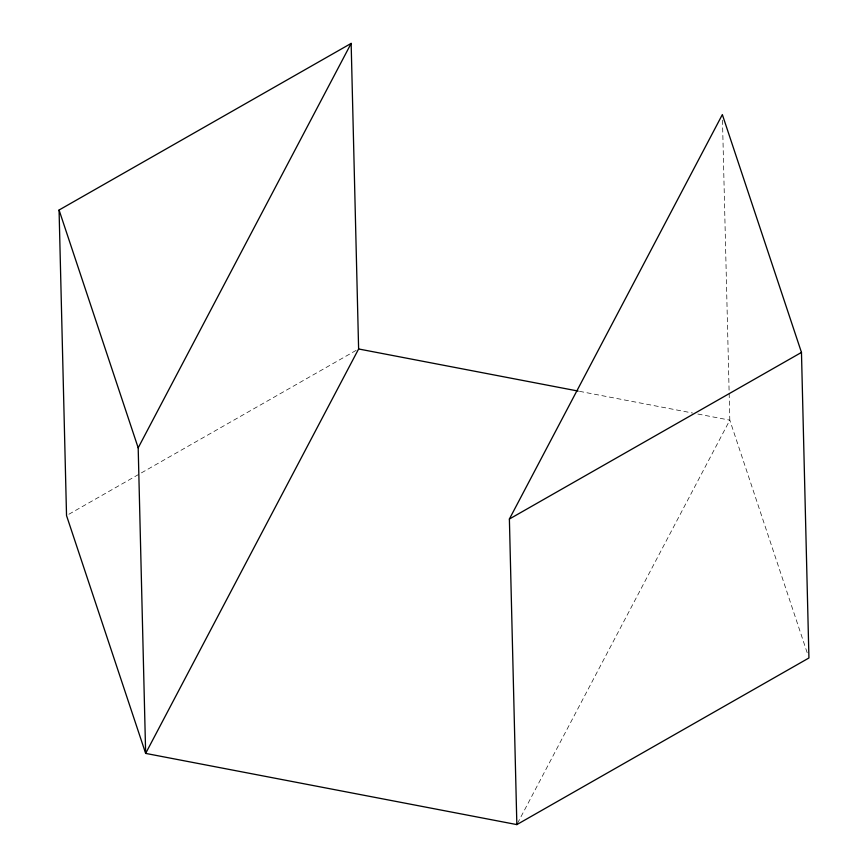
<?xml version="1.0" encoding="UTF-8"?>
<svg xmlns="http://www.w3.org/2000/svg" width="868" height="868" viewBox="0 0 868 868"><rect width="100%" height="100%" fill="white"/><g stroke="black" fill="none" stroke-linecap="round" stroke-linejoin="round"><path stroke-width="0.65" stroke-dasharray="4.34 3.25" d="M517.48 823.406L729.814 420.155L722.48 120.001M68.887 514.247L356.26 350.303M579.477 391.327L692.555 413.016M697.883 414.036L729.814 420.155L807.218 652.834"/><path stroke-width="1.3" d="M351.149 43.4L358.614 348.969L145.65 753.402L138.186 447.845L351.149 43.4L59.067 210.023L66.532 515.581L145.65 753.402L516.851 824.6L808.933 657.977L801.468 352.419L722.35 114.598L509.386 519.031L516.851 824.6M509.386 519.031L801.468 352.419M358.614 348.969L578.142 391.067M59.067 210.023L138.186 447.845"/></g></svg>
